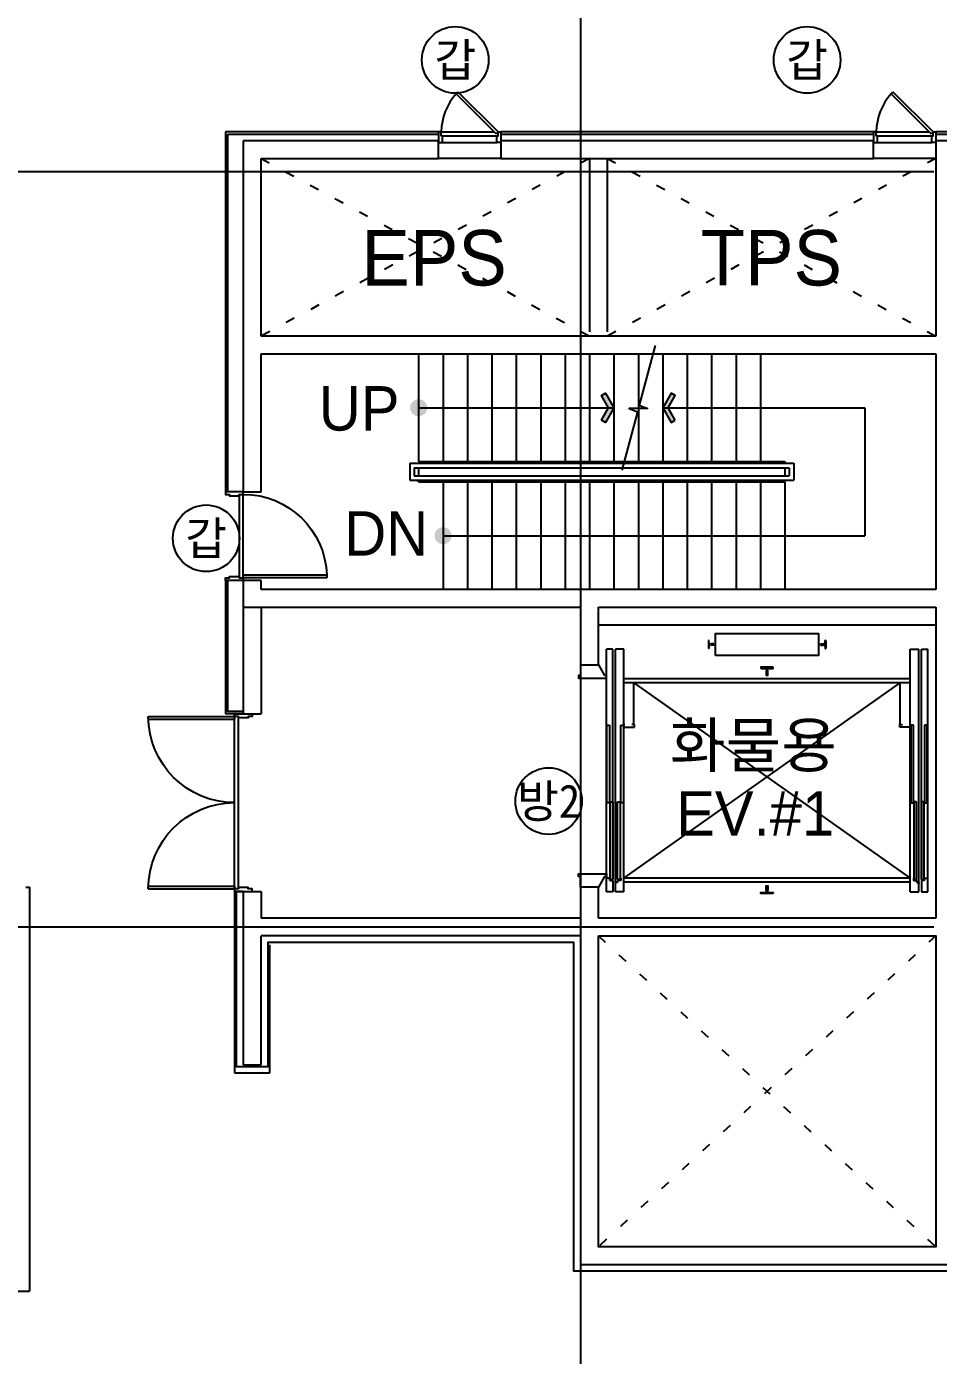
# Model space of a CAD drawing. Header units: metres. Extents: x 630750 to 860239, y 578133 to 726633.
# Drawn here: x 748263 to 758535, y 670988 to 685946 of the extents above; entities that cross this region are included whole.
import ezdxf
from ezdxf.enums import TextEntityAlignment as Align

# ---------------------------------------------------------------- set-up
doc = ezdxf.new("R2010")
doc.units = ezdxf.units.M
doc.header["$LTSCALE"] = 300
doc.linetypes.add('CEN', pattern=[62, 60, -1, 0, -1])
doc.linetypes.add('HIDDEN-1', pattern=[1.4, 0.35, -0.7, 0.35])
for name, color, linetype in [('A-CEN-1', 1, 'Continuous'), ('A-CON', 2, 'Continuous'), ('A-DOR', 4, 'Continuous'), ('A-ELE-9', 9, 'Continuous'), ('A-ELEV', 4, 'Continuous'), ('A-ELEV-FIXT', 5, 'Continuous'), ('A-HAT-1', 9, 'Continuous'), ('A-STAIR', 4, 'Continuous'), ('A-SYM1', 7, 'Continuous'), ('A-TXT-S', 3, 'Continuous'), ('A-WAL-BLK', 3, 'Continuous'), ('A-WALL-CONC', 2, 'Continuous'), ('A-WIN-GLASS', 4, 'Continuous'), ('DOR', 4, 'Continuous'), ('elevator', 7, 'Continuous'), ('INT', 117, 'Continuous'), ('KUK-WALL-DRYWALL', 4, 'Continuous'), ('KUK-WALL-FIN 1', 30, 'Continuous'), ('블럭', 7, 'Continuous')]:
    doc.layers.add(name, color=color, linetype=linetype)
doc.styles.add('TEXT', font='')
doc.styles.add('돋움', font='')
doc.styles.get('TEXT').set_extended_font_data('DotumChe')
doc.styles.get('돋움').set_extended_font_data('Dotum')

# ---------------------------------------------------------------- blocks, each defined once
blk = doc.blocks.new('dor-1000x200conc')
at = {"layer": 'A-DOR'}
for p, q in [((30, 1140), (30, 200)), ((60, 1140), (30, 1140)), ((60, 1140), (60, 200)), ((30, 200), (60, 200))]:
    blk.add_line(p, q, dxfattribs=at)
for points in [[(0, 200), (0, 0), (30, 0), (30, 45), (45, 45), (45, 155), (30, 155), (30, 200)], [(1000, 200), (1000, 0), (970, 0), (970, 45), (955, 45), (955, 155), (970, 155), (970, 200)]]:
    blk.add_lwpolyline(points, close=True, dxfattribs=at)
blk.add_arc((30, 200), 940, 0, 88.1729, dxfattribs=at)
at = {"layer": 'DOR', "color": 9}
for points in [[(30, 200), (970, 200)], [(955, 155), (45, 155)]]:
    blk.add_lwpolyline(points, dxfattribs=at)
blk = doc.blocks.new('dor-700')
at = {"layer": 'A-DOR'}
for p, q in [((197, 553), (218, 574)), ((197, 553), (649, 102)), ((218, 574), (670, 123)), ((670, 123), (649, 102))]:
    blk.add_line(p, q, dxfattribs=at)
for points in [[(0, 123), (0, 3), (45, 3), (45, 78), (30, 78), (30, 123)], [(700, 123), (700, 3), (655, 3), (655, 78), (670, 78), (670, 123)]]:
    blk.add_lwpolyline(points, close=True, dxfattribs=at)
blk.add_arc((715, 104), 686, 139.1042, 178.3732, dxfattribs=at)
at = {"layer": 'DOR', "color": 9}
for points in [[(30, 123), (627, 123)], [(45, 78), (655, 78)], [(45, 3), (655, 3)]]:
    blk.add_lwpolyline(points, dxfattribs=at)
blk = doc.blocks.new('dor-2000')
at = {"layer": 'A-DOR'}
for p, q in [((30, 1150), (30, 180)), ((31, 1150), (30, 1150)), ((60, 1150), (60, 180)), ((1940, 1150), (1940, 180)), ((1969, 1150), (1970, 1150)), ((1970, 1150), (1970, 180)), ((30, 180), (60, 180)), ((1940, 180), (1970, 180))]:
    blk.add_line(p, q, dxfattribs=at)
for points in [[(0, 180), (0, -20), (30, -20), (30, 25), (45, 25), (45, 135), (30, 135), (30, 180)], [(2000, 180), (2000, -20), (1970, -20), (1970, 25), (1955, 25), (1955, 135), (1970, 135), (1970, 180)]]:
    blk.add_lwpolyline(points, close=True, dxfattribs=at)
for centre, start, end in [((30, 180), 360, 90), ((1970, 180), 90, 180)]:
    blk.add_arc(centre, 970, start, end, dxfattribs=at)
at = {"layer": 'DOR', "color": 9}
for points in [[(1970, 180), (30, 180)], [(1970, 135), (30, 135)]]:
    blk.add_lwpolyline(points, dxfattribs=at)
blk = doc.blocks.new('DOOR_GLASS2')
at = {"layer": 'A-DOR', "color": 5}
blk.add_arc((2877563, 589745), 940, 16.6479, 106.6479, dxfattribs=at)
at = {"layer": 'A-WIN-GLASS'}
for p, q in [((2877557, 589764), (2878457, 590033)), ((2877563, 589745), (2878463, 590014)), ((2878463, 590014), (2878458, 590033)), ((2877563, 589745), (2877557, 589764))]:
    blk.add_line(p, q, dxfattribs=at)
for points in [[(2877341, 590659), (2877333, 590688), (2877237, 590660), (2877246, 590631), (2877341, 590659)], [(2877619, 589730), (2877611, 589759), (2877515, 589730), (2877524, 589701), (2877619, 589730)]]:
    blk.add_lwpolyline(points, dxfattribs=at)
at = {"layer": 'DOR', "color": 8}
for p, q in [((2877553, 589742), (2877284, 590642)), ((2877572, 589747), (2877303, 590648))]:
    blk.add_line(p, q, dxfattribs=at)
blk = doc.blocks.new('화물1')
at = {"layer": 'A-ELEV-FIXT'}
for p, q in [((2227693, 525810), (2227693, 525721)), ((2227697, 525810), (2227693, 525810)), ((2227704, 525775), (2227700, 525807)), ((2227718, 525770), (2227709, 525770)), ((2227754, 525774), (2227723, 525774)), ((2227755, 525773), (2227754, 525774)), ((2227755, 525773), (2227755, 525759)), ((2228955, 525773), (2228956, 525774)), ((2228955, 525773), (2228955, 525759)), ((2228956, 525774), (2228987, 525774)), ((2228991, 525770), (2229000, 525770)), ((2229005, 525775), (2229009, 525807)), ((2229013, 525810), (2229017, 525810)), ((2229017, 525810), (2229017, 525721)), ((2226546, 522981), (2226546, 525715)), ((2226616, 525715), (2226546, 525715)), ((2226616, 523121), (2226616, 525715)), ((2226646, 522981), (2226646, 525715)), ((2226742, 525715), (2226646, 525715)), ((2226742, 522981), (2226742, 525715)), ((2227697, 525721), (2227693, 525721)), ((2227704, 525756), (2227700, 525725)), ((2227718, 525761), (2227709, 525761)), ((2227754, 525758), (2227723, 525758)), ((2227754, 525758), (2227755, 525759)), ((2228956, 525758), (2228955, 525759)), ((2228956, 525758), (2228987, 525758)), ((2228991, 525761), (2229000, 525761)), ((2229005, 525756), (2229009, 525725)), ((2229013, 525721), (2229017, 525721)), ((2229968, 522981), (2229968, 525715)), ((2229968, 525715), (2230064, 525715)), ((2230064, 522981), (2230064, 525715)), ((2230094, 523121), (2230094, 525715)), ((2230094, 525715), (2230164, 525715)), ((2230164, 522981), (2230164, 525715)), ((2229968, 525381), (2226742, 525381)), ((2229968, 525336), (2226742, 525336)), ((2226855, 524866), (2226855, 525336)), ((2229855, 524866), (2229855, 525336)), ((2226742, 524866), (2226752, 524866)), ((2226742, 524836), (2226742, 524866)), ((2226742, 524836), (2226860, 524836)), ((2226860, 524866), (2226830, 524866)), ((2226860, 524836), (2226860, 524866)), ((2229850, 524836), (2229850, 524866)), ((2229850, 524866), (2229880, 524866)), ((2229968, 524836), (2229850, 524836)), ((2229968, 524866), (2229958, 524866)), ((2229968, 524836), (2229968, 524866)), ((2226582, 523136), (2226547, 523136)), ((2226582, 523111), (2226582, 523136)), ((2226582, 523111), (2226616, 523111)), ((2226616, 523111), (2226616, 522981)), ((2226646, 523086), (2226646, 523076)), ((2226670, 523086), (2226646, 523086)), ((2226706, 523111), (2226670, 523111)), ((2226670, 523111), (2226670, 523086)), ((2226706, 523136), (2226706, 523111)), ((2229968, 523136), (2226742, 523136)), ((2229968, 523091), (2226742, 523091)), ((2230004, 523136), (2230004, 523111)), ((2230004, 523111), (2230040, 523111)), ((2230040, 523111), (2230040, 523086)), ((2230040, 523086), (2230064, 523086)), ((2230064, 523086), (2230064, 523076)), ((2230128, 523111), (2230094, 523111)), ((2230094, 523111), (2230094, 522981)), ((2230128, 523111), (2230128, 523136)), ((2230128, 523136), (2230163, 523136)), ((2226616, 522981), (2226546, 522981)), ((2226742, 522981), (2226646, 522981)), ((2229968, 522981), (2230064, 522981)), ((2230094, 522981), (2230164, 522981))]:
    blk.add_line(p, q, dxfattribs=at)
at = {"layer": 'A-ELEV-FIXT', "color": 8}
for p, q in [((2226742, 523136), (2229855, 525336)), ((2226855, 525336), (2229968, 523136))]:
    blk.add_line(p, q, dxfattribs=at)
at = {"layer": 'A-ELEV-FIXT', "linetype": 'Continuous'}
for p, q in [((2226551, 523983), (2226551, 524858)), ((2226551, 524858), (2226581, 524858)), ((2226581, 524858), (2226581, 523983)), ((2226707, 523983), (2226707, 524858)), ((2226707, 524858), (2226737, 524858)), ((2226737, 524858), (2226737, 523983)), ((2230003, 524858), (2229973, 524858)), ((2229973, 524858), (2229973, 523983)), ((2230003, 523983), (2230003, 524858)), ((2230159, 524858), (2230129, 524858)), ((2230129, 524858), (2230129, 523983)), ((2230159, 523983), (2230159, 524858)), ((2226581, 523983), (2226551, 523983)), ((2226587, 523121), (2226587, 523996)), ((2226587, 523996), (2226616, 523996)), ((2226616, 523996), (2226616, 523121)), ((2226671, 523121), (2226671, 523996)), ((2226671, 523996), (2226701, 523996)), ((2226701, 523996), (2226701, 523121)), ((2226737, 523983), (2226707, 523983)), ((2229973, 523983), (2230003, 523983)), ((2230009, 523996), (2230009, 523121)), ((2230039, 523996), (2230009, 523996)), ((2230039, 523121), (2230039, 523996)), ((2230094, 523996), (2230094, 523121)), ((2230123, 523996), (2230094, 523996)), ((2230123, 523121), (2230123, 523996)), ((2230129, 523983), (2230159, 523983)), ((2226616, 523121), (2226587, 523121)), ((2226701, 523121), (2226671, 523121)), ((2230009, 523121), (2230039, 523121)), ((2230094, 523121), (2230123, 523121))]:
    blk.add_line(p, q, dxfattribs=at)
at = {"layer": 'A-ELEV-FIXT'}
blk.add_lwpolyline([(2227775, 525641), (2227775, 525891), (2228935, 525891), (2228935, 525641)], close=True, dxfattribs=at)
for points in [[(2228425, 525510), (2228285, 525510), (2228285, 525499, 0.396891), (2228287, 525497), (2228345, 525494), (2228348, 525491), (2228348, 525475), (2228345, 525471), (2228345, 525422), (2228346, 525421), (2228363, 525421), (2228364, 525422), (2228364, 525471), (2228361, 525475), (2228361, 525491), (2228364, 525494), (2228422, 525497, 0.396891), (2228425, 525499)], [(2228425, 522962), (2228285, 522962), (2228285, 522972, -0.396891), (2228287, 522974), (2228345, 522977), (2228348, 522981), (2228348, 522997), (2228345, 523000), (2228345, 523050), (2228346, 523051), (2228363, 523051), (2228364, 523050), (2228364, 523000), (2228361, 522997), (2228361, 522981), (2228364, 522977), (2228422, 522974, -0.396891), (2228425, 522972)]]:
    blk.add_lwpolyline(points, format="xyb", close=True, dxfattribs=at)
for centre, radius, start, end in [((2227697, 525807), 3.5, 0, 90), ((2227709, 525775), 5, 180, 270), ((2227709, 525775), 5, 180, 270), ((2227718, 525775), 5, 270, 339.5127), ((2228991, 525775), 5, 200.4873, 270), ((2229000, 525775), 5, 270, 0), ((2229000, 525775), 5, 270, 0), ((2229013, 525807), 3.5, 90, 180), ((2227697, 525725), 3.5, 270, 0), ((2227709, 525756), 5, 90, 180), ((2227709, 525756), 5, 90, 180), ((2227718, 525756), 5, 20.4873, 90), ((2228991, 525756), 5, 90, 159.5127), ((2229000, 525756), 5, 0, 90), ((2229000, 525756), 5, 0, 90), ((2229013, 525725), 3.5, 180, 270)]:
    blk.add_arc(centre, radius, start, end, dxfattribs=at)

msp = doc.modelspace()

# ---------------------------------------------------------------- hatches: boundary and pattern name
at = {"layer": 'A-SYM1'}
for points in [[(754783.8, 681490), (754737.6, 681516.7), (754817.6, 681655.2), (754737.6, 681793.8), (754783.8, 681820.5), (754879.2, 681655.2)], [(755524.6, 681490), (755570.8, 681516.7), (755490.8, 681655.2), (755570.8, 681793.8), (755524.6, 681820.5), (755429.2, 681655.2)]]:
    msp.add_hatch(color=7, dxfattribs=at).paths.add_polyline_path(points)
h = msp.add_hatch(color=7, dxfattribs=at)
edge = h.paths.add_edge_path()
edge.add_arc((752679.6, 681655.2), 96, 360, 540)
edge.add_arc((752679.6, 681655.2), 96, 540, 720)
h = msp.add_hatch(color=7, dxfattribs=at)
edge = h.paths.add_edge_path()
edge.add_arc((752954.6, 680215.2), 96, 360, 540)
edge.add_arc((752954.6, 680215.2), 96, 540, 720)

# ---------------------------------------------------------------- linework, layer by layer
at = {"layer": 'A-CEN-1', "linetype": 'CEN'}
for p, q in [((754504.4, 706258.8, 0), (754504.4, 599969.6, 0)), ((795684.4, 684310.2, 0), (657202.6, 684310.2, 0)), ((795684.4, 675810.2, 0), (657202.6, 675810.2, 0))]:
    msp.add_line(p, q, dxfattribs=at)
at = {"layer": 'A-CON'}
for p, q in [((754504.4, 678760, 0), (754704.4, 678760, 0)), ((754704.4, 676260, 0), (754504.4, 676260, 0))]:
    msp.add_line(p, q, dxfattribs=at)
at = {"layer": 'A-ELE-9'}
for p, q in [((753604.4, 684460.2, 0), (752904.4, 684460.2, 0)), ((758504, 684460.2, 0), (757804, 684460.2, 0)), ((754704.4, 679210.2, 0), (758504.4, 679210.2, 0))]:
    msp.add_line(p, q, dxfattribs=at)
at = {"layer": 'A-ELEV'}
for p, q in [((754504.4, 678760, 0), (754504.4, 678640, 0)), ((754704.4, 678760, 0), (754774.2, 678640, 0)), ((754504.4, 676260, 0), (754504.4, 676380, 0)), ((754774.2, 676380, 0), (754704.4, 676260, 0))]:
    msp.add_line(p, q, dxfattribs=at)
at = {"layer": 'A-ELEV', "elevation": 0}
for points in [[(754512.6, 678640), (754479.4, 678640), (754479.4, 678610), (754795.5, 678610), (754795.5, 678640), (754774.2, 678640)], [(754512.6, 676380), (754479.4, 676380), (754479.4, 676410), (754795.5, 676410), (754795.5, 676380), (754774.2, 676380)]]:
    msp.add_lwpolyline(points, dxfattribs=at)
at = {"layer": 'A-HAT-1', "color": 8, "linetype": 'HIDDEN-1'}
for p, q in [((754604.4, 684460.4, 0), (750904.4, 682460.3, 0)), ((750904.4, 684460.4, 0), (754604.4, 682460.3, 0)), ((758504.4, 684460.4, 0), (754804.4, 682460.3, 0)), ((754804.4, 684460.4, 0), (758504.4, 682460.3, 0))]:
    msp.add_line(p, q, dxfattribs=at)
at = {"layer": 'A-HAT-1', "color": 8, "linetype": 'HIDDEN-1', "elevation": 0}
for points in [[(758504.4, 675710.2), (754704.4, 672210.2)], [(754704.4, 675710.2), (758504.4, 672210.2)]]:
    msp.add_lwpolyline(points, dxfattribs=at)
at = {"layer": 'A-STAIR'}
for p, q in [((752679.6, 682260.2, 0), (752679.6, 681050.2, 0)), ((752954.6, 682260.2, 0), (752954.6, 681050.2, 0)), ((753229.6, 682260.2, 0), (753229.6, 681050.2, 0)), ((753504.6, 682260.2, 0), (753504.6, 681050.2, 0)), ((753779.6, 682260.2, 0), (753779.6, 681050.2, 0)), ((754054.6, 682260.2, 0), (754054.6, 681050.2, 0)), ((754329.6, 682260.2, 0), (754329.6, 681050.2, 0)), ((754604.6, 682260.2, 0), (754604.6, 681050.2, 0)), ((754879.6, 682260.2, 0), (754879.6, 681050.2, 0)), ((755154.6, 682260.2, 0), (755154.6, 681050.2, 0)), ((755429.6, 682260.2, 0), (755429.6, 681050.2, 0)), ((755704.6, 682260.2, 0), (755704.6, 681050.2, 0)), ((755979.6, 682260.2, 0), (755979.6, 681050.2, 0)), ((756254.6, 682260.2, 0), (756254.6, 681050.2, 0)), ((756529.6, 682260.2, 0), (756529.6, 681050.2, 0)), ((752579.6, 681030.4, 0), (752579.6, 680840.4, 0)), ((752579.6, 681030.2, 0), (756904.6, 681030.2, 0)), ((752679.6, 681050.2, 0), (756804.6, 681050.2, 0)), ((756804.6, 681050.2, 0), (756804.6, 681030.2, 0)), ((756904.6, 681030.2, 0), (756904.6, 680840.2, 0)), ((752629.6, 680980.4, 0), (752629.6, 680890.4, 0)), ((752629.6, 680980.2, 0), (756854.6, 680980.2, 0)), ((752629.6, 680890.2, 0), (756854.6, 680890.2, 0)), ((752679.6, 680980.2, 0), (752679.6, 680890.2, 0)), ((756804.6, 680980.2, 0), (756804.6, 680890.2, 0)), ((756854.6, 680980.2, 0), (756854.6, 680890.2, 0)), ((752579.6, 680840.2, 0), (756904.6, 680840.2, 0)), ((752679.6, 680820.2, 0), (752679.6, 680840.2, 0)), ((752679.6, 680820.2, 0), (756804.6, 680820.2, 0)), ((752954.6, 680820.2, 0), (752954.6, 679610.2, 0)), ((753229.6, 680820.2, 0), (753229.6, 679610.2, 0)), ((753504.6, 680820.2, 0), (753504.6, 679610.2, 0)), ((753779.6, 680820.2, 0), (753779.6, 679610.2, 0)), ((754054.6, 680820.2, 0), (754054.6, 679610.2, 0)), ((754329.6, 680820.2, 0), (754329.6, 679610.2, 0)), ((754604.6, 680820.2, 0), (754604.6, 679610.2, 0)), ((754879.6, 680820.2, 0), (754879.6, 679610.2, 0)), ((755154.6, 680820.2, 0), (755154.6, 679610.2, 0)), ((755429.6, 680820.2, 0), (755429.6, 679610.2, 0)), ((755704.6, 680820.2, 0), (755704.6, 679610.2, 0)), ((755979.6, 680820.2, 0), (755979.6, 679610.2, 0)), ((756254.6, 680820.2, 0), (756254.6, 679610.2, 0)), ((756529.6, 680820.2, 0), (756529.6, 679610.2, 0)), ((756804.6, 680820.2, 0), (756804.6, 679610.2, 0))]:
    msp.add_line(p, q, dxfattribs=at)
at = {"layer": 'A-SYM1', "color": 7}
for p, q in [((752679.6, 681655.2, 0), (754879.2, 681655.2, 0)), ((755429.2, 681655.2, 0), (757704.4, 681655.2, 0)), ((757704.4, 681655.2, 0), (757704.4, 680215.2, 0)), ((752954.6, 680215.2, 0), (757704.4, 680215.2, 0))]:
    msp.add_line(p, q, dxfattribs=at)
at = {"layer": 'A-SYM1', "color": 7, "elevation": 0}
msp.add_lwpolyline([(755345.1, 682357.2), (755164.7, 681684), (755258.9, 681646.2), (755050.2, 681646.2), (755144.4, 681608.4), (754968.4, 680951.5)], dxfattribs=at)
for points in [[(754737.6, 681516.7), (754817.6, 681655.2), (754737.6, 681793.8), (754783.8, 681820.5), (754879.2, 681655.2), (754783.8, 681490)], [(755570.8, 681516.7), (755490.8, 681655.2), (755570.8, 681793.8), (755524.6, 681820.5), (755429.2, 681655.2), (755524.6, 681490)]]:
    msp.add_lwpolyline(points, close=True, dxfattribs=at)
at = {"layer": 'A-WAL-BLK'}
for p, q in [((754604.4, 684460.5, 0), (754604.4, 682510.5, 0)), ((754804.4, 684460.5, 0), (754804.4, 682510.5, 0)), ((750704.4, 679410.5, 0), (750704.4, 678210.2, 0)), ((750904.4, 679410.5, 0), (750904.4, 678210.2, 0)), ((750704.4, 678210.2, 0), (750904.4, 678210.2, 0)), ((750704.4, 676210.2, 0), (750704.4, 674260.2)), ((750704.4, 676210.2, 0), (750904.4, 676210.2, 0)), ((750904.4, 676210.2, 0), (750904.4, 675910.2, 0)), ((754504.4, 675910.2, 0), (750904.4, 675910.2, 0)), ((754504.4, 675710.2, 0), (750904.6, 675710.2, 0)), ((750904.6, 674260.2), (750904.6, 675710.2, 0)), ((750704.4, 674260.2), (750904.6, 674260.2))]:
    msp.add_line(p, q, dxfattribs=at)
at = {"layer": 'A-WALL-CONC'}
for p, q in [((752904.4, 684660.2, 0), (750704.4, 684660.2, 0)), ((750704.4, 684660.2, 0), (750704.4, 680710.2, 0)), ((752904.4, 684460.2, 0), (752904.4, 684660.2, 0)), ((758704.4, 684660.2, 0), (758504.4, 684660.2, 0)), ((758504.4, 684660.2, 0), (758504.4, 682460.2, 0)), ((750904.4, 682460.2, 0), (750904.4, 684460.2, 0)), ((750904.4, 684460.2, 0), (752904.4, 684460.2, 0)), ((758504.4, 682460.2, 0), (750904.4, 682460.2, 0)), ((750904.4, 680710.2, 0), (750904.4, 682260.2, 0)), ((750904.4, 682260.2, 0), (758504.4, 682260.2, 0)), ((758504.4, 682260.2, 0), (758504.4, 679610.2, 0)), ((750704.4, 680710.2, 0), (750904.4, 680710.2, 0)), ((750904.4, 679710.2, 0), (750704.4, 679710.2, 0)), ((750704.4, 679710.2, 0), (750704.4, 679410.2, 0)), ((750904.4, 679610.2, 0), (750904.4, 679710.2, 0)), ((758504.4, 679610.2, 0), (750904.4, 679610.2, 0)), ((750704.4, 679410.2, 0), (754504.4, 679410.2, 0)), ((754504.4, 679410.2, 0), (754504.4, 678760, 0)), ((754704.4, 678760, 0), (754704.4, 679410.2, 0)), ((754704.4, 679410.2, 0), (758504.4, 679410.2, 0)), ((758504.4, 679410.2, 0), (758504.4, 675910.2, 0)), ((754504.4, 676260, 0), (754504.4, 672010.2, 0)), ((754704.4, 675910.2, 0), (754704.4, 676260, 0)), ((758504.4, 675910.2, 0), (754704.4, 675910.2, 0)), ((754504.4, 672010.2, 0), (758704.4, 672010.2, 0))]:
    msp.add_line(p, q, dxfattribs=at)
at = {"layer": 'A-WALL-CONC', "elevation": 0}
msp.add_lwpolyline([(753604.4, 684460.2), (757804, 684460.2), (757804, 684660.2), (753604.4, 684660.2), (753604.4, 684460.2)], dxfattribs=at)
msp.add_lwpolyline([(754704.4, 675710.2), (758504.4, 675710.2), (758504.4, 672210.2), (754704.4, 672210.2)], close=True, dxfattribs=at)
at = {"layer": 'KUK-WALL-DRYWALL'}
for p, q in [((750529.6, 680710.5, 0), (750529.6, 684735.4, 0)), ((750529.6, 684735.4, 0), (752904.4, 684735.2))]:
    msp.add_line(p, q, dxfattribs=at)
for points in [[(753604.4, 684735.2), (757804.4, 684735.2)], [(758504.4, 684735.2), (759304.4, 684735.2)], [(748254.4, 676260.2), (748294.4, 676260.2)], [(758734.4, 671935.2), (754429.4, 671935.2), (754429.4, 675635.2), (750979.6, 675635.2), (750979.6, 674235.2), (750629.6, 674235.2), (750629.6, 676210.2)], [(758734.4, 671935.2), (754429.4, 671935.2), (754429.4, 675635.2), (750979.6, 675635.2), (750979.6, 674235.2), (750629.6, 674235.2), (750629.6, 676210.2)], [(758734.4, 671935.2), (754429.4, 671935.2), (754429.4, 675635.2), (750979.6, 675635.2), (750979.6, 674235.2), (750629.6, 674235.2), (750629.6, 676210.2)], [(758734.4, 671935.2), (754429.4, 671935.2), (754429.4, 675635.2), (750979.6, 675635.2), (750979.6, 674235.2), (750629.6, 674235.2), (750629.6, 676210.2)]]:
    msp.add_lwpolyline(points, dxfattribs=at)
at = {"layer": 'KUK-WALL-DRYWALL', "elevation": 0}
msp.add_lwpolyline([(750704.4, 678235.2), (750529.6, 678235.2), (750529.6, 679710.2)], dxfattribs=at)
at = {"layer": 'KUK-WALL-FIN 1'}
for p, q in [((750504.6, 684760.4, 0), (750504.6, 680680.5, 0)), ((752904.4, 684760.2), (750504.6, 684760.2, 0)), ((748294.4, 676260.2, 0), (748294.4, 671710.2, 0)), ((751004.6, 674170.2), (751004.6, 675610.2)), ((751004.6, 674170.2), (751004.6, 675610.2)), ((750604.6, 674170.2), (751004.6, 674170.2)), ((750604.6, 674170.2), (751004.6, 674170.2)), ((750604.6, 674170.2), (751004.6, 674170.2)), ((747424.4, 671710.2), (748294.4, 671710.2))]:
    msp.add_line(p, q, dxfattribs=at)
for points in [[(757804.4, 684760.2), (753604.4, 684760.2)], [(759304.4, 684760.2), (758504.4, 684760.2)], [(750704.4, 678210.2), (750504.6, 678210.2)], [(750704.4, 676210.2), (750604.6, 676210.2), (750604.6, 674170.2)]]:
    msp.add_lwpolyline(points, dxfattribs=at)
at = {"layer": 'KUK-WALL-FIN 1', "elevation": 0}
msp.add_lwpolyline([(750504.6, 679710.2), (750504.6, 678210.2)], dxfattribs=at)
at = {"layer": '블럭', "color": 1}
for centre in [(753091.8, 685570, 0), (757055.3, 685570, 0), (750286.4, 680185.6, 0), (754143.9, 677227.2, 0)]:
    msp.add_circle(centre, 375, dxfattribs=at)

# ---------------------------------------------------------------- block references
at = {"xscale": -1, "rotation": 270}
msp.add_blockref('dor-1000x200conc', (750504.6, 679710.5, 0), dxfattribs=at)
at = {"layer": 'A-DOR', "rotation": 359.9999886874992}
for p in [(752904.4, 684636.9), (757804, 684636.9)]:
    msp.add_blockref('dor-700', p, dxfattribs=at)
at = {"layer": 'A-DOR', "xscale": -1, "rotation": 90.00000496255932}
msp.add_blockref('dor-2000', (750784.6, 678210.2), dxfattribs=at)
at = {"layer": 'elevator'}
msp.add_blockref('화물1', (-1471750.3, 153224.4, 0), dxfattribs=at)
at = {"layer": 'INT', "xscale": -1, "rotation": 16.64785911939109}
msp.add_blockref('DOOR_GLASS2', (3674005.3, 935655, 0), dxfattribs=at)

# ---------------------------------------------------------------- texts
at = {"layer": 'A-TXT-S', "color": 3, "style": '돋움'}
for s, height, p in [('EPS', 625, (752036, 683031.2)), ('TPS', 625, (755857.8, 683031.3)), ('UP', 500, (751555, 681398.2)), ('DN', 500, (751842, 679991))]:
    msp.add_text(s, height=height, dxfattribs=at).set_placement(p)
for s, p in [('화물용', (755508.8, 677607.5)), ('EV.#1', (755580.1, 676839))]:
    msp.add_text(s, height=500, rotation=0.00001, dxfattribs=at).set_placement(p)
at = {"layer": '블럭', "style": 'TEXT'}
for s, p in [('갑', (753091.8, 685570, 0)), ('갑', (757055.3, 685570, 0)), ('갑', (750286.4, 680185.6, 0)), ('방2', (754143.9, 677227.2, 0))]:
    msp.add_text(s, height=375, dxfattribs=at).set_placement(p, align=Align.MIDDLE_CENTER)

doc.saveas('drawing.dxf')
